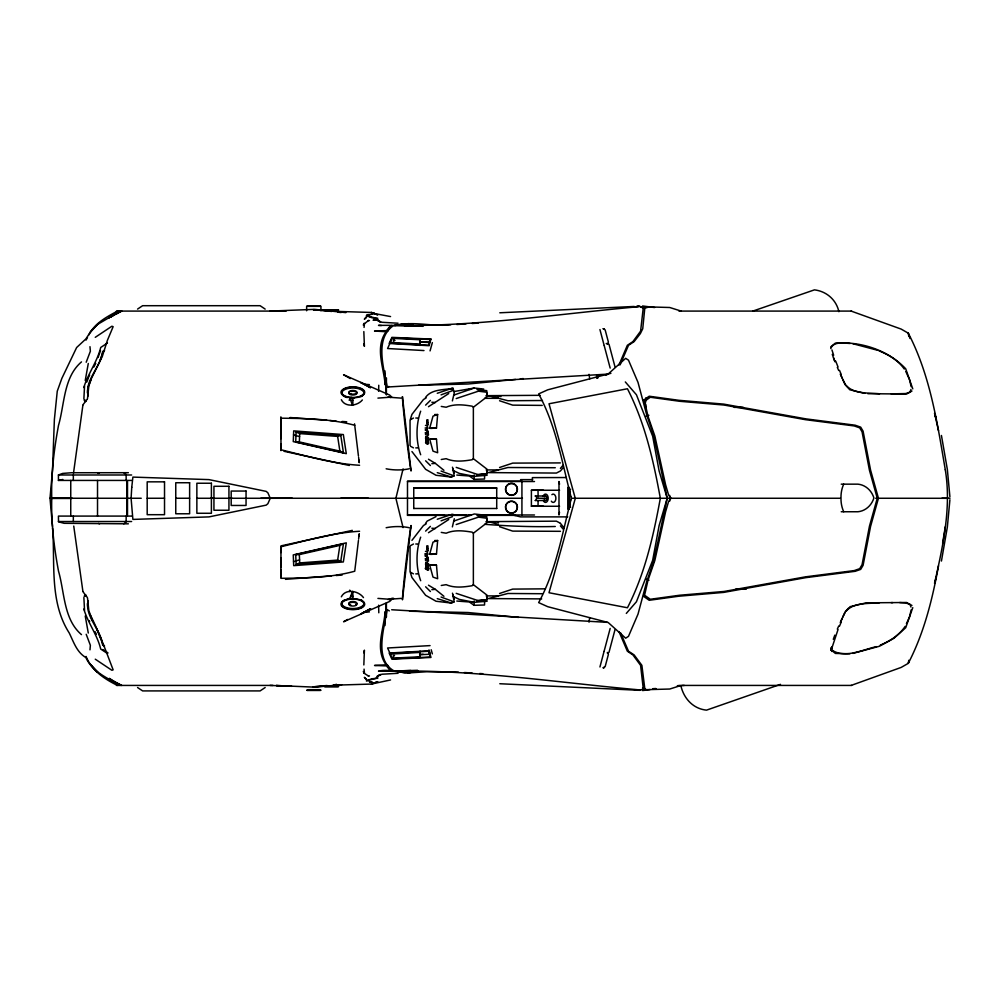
<?xml version="1.0" encoding="UTF-8"?>
<svg xmlns="http://www.w3.org/2000/svg" width="1000" height="1000" viewBox="0 0 1000 1000"><rect width="100%" height="100%" fill="white"/><g stroke="black" fill="none" stroke-linecap="round" stroke-linejoin="round"><path stroke-width="1.5" d="M537.325 506.262L531.4 506.25L531.4 490.275L537.325 490.25M281 552.587L280.975 546.763C306.837 540.45 332.95 532.725 359.588 531.263M280.988 560.887L280.963 567.413M280.988 559.7L280.988 557.8M363.837 331.575L364.412 346.35L363.725 343.7M571.4 498.263C562.163 533.263 556.325 570.225 538.65 602.612L547.762 606.7L608.175 622.513L625.662 638.188L628.488 636.35L638.013 614.138L646.875 581.025L653.763 561.125L667.2 498.263L653.763 435.387L646.875 415.5L638.013 382.388L628.488 360.163L625.662 358.338L608.175 374L547.762 389.812L538.65 393.9C556.325 426.3 562.163 463.25 571.4 498.263L669.7 498.263M386.438 377.925L386.388 394.925L385.35 377.912M427.95 422.4L427.925 419.75M293.538 561.638L293.7 565.638L343.338 561.95L346.3 542.85L293.263 554.913L293.538 561.638L299.575 559.862L299.35 554.587L339.888 545.375L343.438 543.763L340.788 561.15L296.112 564.513L295.712 554.612L343.438 543.763M280.95 569.612L280.875 578.325C305.475 578.013 330.925 577.788 354.725 571.225L358.45 540.475M280.887 416.838L280.988 438.713M456.788 475.062L474.3 476.362L486.763 475.275L486.825 470.538M456.788 601.038L474.3 602.337L486.763 601.263L486.825 596.512M908.787 336.25L908.275 333.175L901.162 329.087L851.15 311.087M484.613 474.688L484.538 479.025L474.05 479.325L474.125 474.988M484.613 600.662L484.538 605L474.05 605.3L474.125 600.975M83.875 597.45L84.537 610.45M293.538 434.85L293.7 430.875L343.338 434.562L346.3 453.663L293.263 441.613L293.538 434.888L299.575 436.662L299.35 441.925L339.888 451.15L343.438 452.75L340.788 435.363L296.112 432L295.712 441.912L343.438 452.75M299.562 436.65L299.688 433.587L296.112 432M538.112 500.925L538.013 506.25L543.513 506.262M596.613 378.025L596.663 375.225L598.525 375.25M597.225 378.038L597.275 375.238M597.85 378.05L597.9 375.238M428.088 424.825L427.812 422.725M428.088 550.8L427.788 548.625M378.625 391.325L378.762 385.25M392.125 338.325L419.787 339.725L420.012 345.462M423.988 350.562L387.587 348.525L392.362 337.825L430.238 339.475L430.163 342.275L419.562 341.812M280.863 576.975L280.988 545.875L352.325 530.375M87.5 398.663L88.825 385.925L91.463 378.363L102.312 356.413L107.362 340.438L113.138 326.688L111.9 326.225L95.262 337.325M521.925 514.987L521.925 481.525M427.038 553.237L427.512 554.45M420.675 411.188C415.838 424.787 415.775 441.138 420.675 454.738M420.675 537.163C415.838 550.763 415.775 567.112 420.675 580.712M385.012 370.938L385.125 384.85C383.95 367.337 374.613 347.775 386.1 331.725L374.538 331.05L386.45 330.6L389.925 326.45L392.425 325.337L378.512 325.375L381.45 325.525M385.438 617.062L386.287 603.138M949.9 499.762L947.35 527.087L941.438 561.05M427.962 545.862L427.95 548.375M427.413 433.95L427.088 432.975L425.337 433.025M427.413 559.925L427.163 558.962L425.337 559M89.975 649.837L90.375 645.3L86.2 634.288M437.65 414.525L433 416.138L429.837 427.663L430.637 428.425L436.488 428.05L437.65 414.525L434.675 414.525M437.65 540.513L433 542.125L429.837 553.65L430.637 554.412L436.488 554.025L437.65 540.513L434.675 540.513M340.788 561.15L337.638 560.1L339.888 545.375M73.487 473.237L82.863 405.375M364.062 327.413L364.45 323.562M486.637 473.7L476.962 474.775L486.637 473.7L487.075 469.225L473.363 458.688L473.363 407.238L472.163 406.188C463.575 404.762 454.363 403.675 446.15 407.238L441.262 406.425M486.637 599.675L476.962 600.75L486.637 599.675L487.075 595.2L473.363 584.663L473.363 533.212L472.163 532.163C463.575 530.737 454.363 529.65 446.15 533.212L441.262 532.4M420.012 651.062L419.787 656.787L392.125 658.188M419.787 656.787L420.238 652.4L390.275 654.125M427.163 432.2L427.612 431M427.163 558.175L427.438 557.112M934.663 582.9C942.875 545.938 951.55 507.688 945.288 469.762M358.612 539.113L359.263 533.787L358.938 536.438M452.375 400.913L454.3 392.75L452.987 388.275C443.875 390.1 431.463 388.963 425.462 397.537M452.375 526.9L454.3 518.737M84.537 386.075L83.875 399.075M589.012 622.175L589.725 617.612M85.237 380.487L88.287 363.488M942.6 543.275L945.288 526.75M410.525 528.475L411.075 525.513L402.438 599.812L402.5 597.525A55.55 2.475 -83.2 0 1 410.513 528.562M363.812 324.25L368.575 320.425M393.475 339.9L393.675 341.163L394.675 340.188M341.337 596.812C345.6 588.237 358.638 590.875 363.475 597.612M938.525 565.8C932.35 599.438 924.112 632.837 908.275 663.35L901.162 667.425L851.15 685.425M87.662 390.1L87.438 393.075M103.875 350.575L102.6 351.6C101.175 366.512 83.95 380.9 88.287 395.838M87.938 388.738L88.488 386.012M559.538 512.312L558.987 514.987L558.987 481.525L559.538 484.2M403.075 527.612L395.887 498.263L403.075 468.9M911.162 609.862L909.5 616.975L906.413 623.675M128.363 523.825L64.125 523.3L58.513 521.812L58.438 516.087L126.838 516.087L126.838 480.425L58.438 480.425L58.438 474.988L62.638 473.425L71.525 472.738L128.363 472.7M363.725 652.812L364.412 650.175L363.837 664.938M599.938 666.975L604.05 651.438M604.175 651.025L610.175 628.425M607.312 652.412L608.4 654.388L605.163 666.6L603.225 667.775L604.388 667.438M614.987 629.725L608.987 652.325L607.487 653.337M430.238 339.475L428.65 345.25L389.95 343.088M430.062 350.9L432.35 342.612M934.513 583.325L936.338 577M671.025 498.263L668.538 494.888L665.6 484.762L654.837 436.012L648.012 416.325L644.575 401.3L650.312 397.25L679.663 401.287L724.087 405.05L805.462 419.675L854.225 425.938L859.7 427.85L862.062 431.825L869.463 470.337L877.262 498.263L869.463 526.175L862.062 564.688L859.7 568.675L854.225 570.588L805.462 576.85L724.087 591.462L679.663 595.237L650.312 599.263L644.575 595.225L648.012 580.188L654.837 560.5L665.6 511.75L668.538 501.637L671.025 498.263L840.1 498.263M643.388 400.312L649.2 396.225L678.838 400.3L723.725 404.113L805.913 418.875L855.175 425.2L860.688 427.137L863.088 431.163L870.562 470.05L878.438 498.263L870.562 526.462L863.088 565.363L860.688 569.388L855.175 571.312L805.913 577.638L723.725 592.4L678.838 596.213L649.2 600.288L643.388 596.2M427.038 427.25L427.512 428.475M908.275 663.35L908.787 660.275M349.375 591.487L349.775 590.15L349.775 591.388M87.438 603.438L87.662 606.425M426.912 420.45L426.875 422.038M426.912 546.425L426.875 548.025M830.75 348.55C833.487 341.1 843.95 343.15 850.163 343.488M908.425 662.987L909.237 660.688M99.913 360.625L103.088 351.675L104.562 350.588M349.775 598.888L352.863 598.713A11.887 5.475 0 0 1 363.625 606.487A11.887 5.475 0 0 1 343.75 607.688A11.887 5.475 0 0 1 349.775 598.888L352.388 591.487M912.788 607.65L905.713 627.725L893.875 638.325L879.45 646.25L852.837 653.4M98.062 357.475L100.5 350.6M833.288 639.325L834.812 635.125M83.812 387.537C88 373.512 97.263 361.775 100.712 347.475L107.438 343.013M86.812 382.038L88.475 377.7M88.987 384.738L90.95 379.625M910.975 389.45L909.925 392.175L905.688 393.55L891.175 393.888M428.162 433.725L427.713 434.862M838.037 629.513L831.1 650.425L831.85 646.812L831.35 649.688C844.3 659.038 862.487 649.8 876.375 646.625M839.488 626.175L841.263 621.987M619 364.888L627.35 345.3L632.9 341.613L640.588 331.163L643.375 306.825L642.513 308.337M620.075 364.888L628.513 345.3L634.125 341.613L640.362 333.587L642.738 328.762L644.887 307.2L644.2 308.387L639.538 306.188L634.637 306.863M88.875 376.8L89.65 375.037M840.337 622.55L845.1 611.85L848.875 607.75M840.525 622.075L842.163 618.413M86.2 362.238L90.375 351.225L89.975 346.675M837.312 629.125L838.737 626M363.3 325.075L364.05 323.325M842.712 617.2L845.088 612.55M93.863 367L95.763 363.325M387.5 331.488L389.613 327.5M86.062 340.075L87.487 337.475M88.912 334.875C94.625 323.225 106.562 316.975 117.513 311.087M84.938 596.413L85.45 595.575M87.112 399.325L82.8 405.012M110.625 317.288L119.162 311.087L109.325 317.6L120.262 311.087L97.062 324.712L90.225 332.275L85.85 338.963L76.638 347.525L61.863 378.363L57.263 391.175L54.375 419.562L52.525 470.05L50 498.263L52.525 526.462M88.287 600.688C83.95 615.612 101.175 630 102.6 644.912L103.875 645.95M425.462 523.513L427.163 521.1L436.012 516.638M365.325 318.425L364.338 319.163L365.962 317.55M845.875 611.462C853.775 602.038 868.475 603.938 879.525 602.725M84.2 596.225L85.075 595.1M85.013 596.138L85.887 595M425.988 567.725C425.575 570.05 429.375 570.325 427.537 567.837M411.938 540.363L423.475 525.5L426.112 523.938M905.188 626.362C899.212 635.125 890.037 641.2 880.3 645.088M367.062 316.125L365.387 318.163L366.6 316.988M428.162 559.7L427.625 560.887M560.413 468.387L563.125 465.138M563.375 467.463L560.45 470.962L556.413 473.062L488.338 472.6L507.9 467.512L555.275 467.725M427.413 425.8L427.425 427.212M427.413 551.775L427.425 553.2M626.312 613.413L636.438 601.75L652.675 560.3L659.125 525.525L667.2 498.263L659.125 470.988L652.675 436.225L636.438 394.775L625.312 381.938M362.362 399.975C357.438 406.05 345.163 407.7 341.337 399.712M90.225 332.275L97.762 324.15M642.425 689.375L644.2 688.138L644.887 689.325L641.888 665.35L634.125 654.912L628.513 651.213L620.625 632.913M98.088 473.425L99.562 472.7M425.625 405.138L430.412 400.387M425.625 531.112L430.412 526.375M392.95 598.288L389.663 601.45L343.587 621.763L347.612 619.462M473.363 458.688L472.163 459.738C463.575 461.163 454.363 462.25 446.15 458.688L441.262 459.5M473.363 584.663L472.163 585.725C463.575 587.137 454.363 588.225 446.15 584.663L441.262 585.475M830.763 346.9L835.4 343.088C860.85 341.275 887.962 349.95 905.713 368.787L912.788 388.875M427.45 563.05L427.5 564.275M368.212 675.85L369.45 675.95M428.475 406.712L448.738 393.55M428.475 532.688L448.738 519.525M378.387 676.4L375.575 678.45L366.337 680.85M473.363 407.238L487.075 396.7L486.637 392.225L478.425 391.175L456.2 398.55M473.363 533.212L487.075 522.688L486.637 518.212L478.425 517.15L456.2 524.525M607.312 344.113L608.4 342.125L605.163 329.925L603.225 328.75L604.388 329.075M389.363 610.9L387.1 609.6C384.475 627.888 373.575 659.525 394.05 670.913L417.713 670.525L394.05 670.913M137.562 309.088L142.625 305.7L260.1 305.7L265.163 309.088M265.163 687.525L260.1 690.913L142.625 690.913L137.562 687.525M368.212 320.662L369.45 320.575M81.475 361.9C63.487 377.262 64.675 404.1 58.5 425.412C54.025 449.487 51.062 473.925 51.75 498.45L71.9 498.45M377.45 676.338L380.462 674.463L377.038 676.325M389.487 599.75L391.9 598.288M427.4 430.1L425.337 430.288M426.112 397.962L423.475 399.525L411.938 414.387L410.05 420.312L410.05 445.613M911.95 391.05L906.575 394.038L867.825 393.7M410.763 419.525L413.462 418.05M410.763 545.5L413.462 544.025M638.587 306.712C557.125 313.988 475.775 326.8 393.775 325.425C374.113 338.4 384.012 367.962 387.1 386.925L389.087 386.488M452.837 468.7L454.175 475.8L451.463 477.088L436.012 475.262L425.637 469.325L411.938 451.538M452.837 594.675L454.175 601.788L451.463 603.075L436.012 601.237L425.637 595.3L411.938 577.513L410.05 571.587L410.05 546.3M641.9 689.613L639.538 690.337L634.637 689.663M427.975 432.7L425.375 432.762M427.975 558.688L425.375 558.737M453.975 395.025L474.3 388.013L483.725 389.062M453.975 521L474.3 513.987L483.725 515.05M296.112 564.513L299.688 562.925L337.638 560.1M378.925 675.537L381.925 674.237L398.075 673.288M441.062 394.862L452.512 390.65L451.463 388.537L437.275 393.288M441.062 520.837L452.512 516.625L451.463 514.525L437.275 519.263M635.862 306.863L637.612 306.175M681.162 685.425L669.737 689.025L646 689.688M425.475 425.425L427.463 425.4M425.475 551.4L427.463 551.375M366.863 680.725L371.838 678.775L377.812 678.263M780.5 684.362L706.525 710.138C693.162 708.825 683.775 698.5 680.863 685.7M752.938 311.05L814.438 289.862C826.488 291.312 836.237 299.7 838.9 311.712M299.688 433.587L337.638 436.413L340.788 435.363M499.562 467.5L512.7 463.113L560.438 462.912M499.562 593.475L512.7 589.1L545.325 588.837M425.487 555.6L425.5 554.712M409.275 468.787C401.863 470.35 393.575 470.3 386.15 468.787M646 416.175L648.875 415.3M369.012 315.075L372.85 313.95L370.763 314.325M386.15 527.725C393.575 526.213 401.863 526.163 409.275 527.725M542.475 593.725L507.9 593.488L488.338 598.575L541.675 598.9M393.462 339.975L394.762 340.412M608.175 374L610.925 373.288M377.925 398.113L389.4 397.262L401.062 398.113M452.987 476.087L454.175 475.8M452.987 602.075L454.175 601.788M453.875 391.575L474.3 388.013M401.062 598.4L389.4 599.263L377.925 598.4M849.825 606.725L866.275 602.837L892.763 602.612M606.225 343.475L608.987 344.188L614.987 366.8M638.275 690.337L639.862 689.975M58.438 480.425L62.825 479.462M394.162 325.6L403.475 323.75L411.962 324.575M350.538 596.175L352.863 596.188M395.475 325.525C413.575 320.75 432.375 326.962 450.775 324.787M387.95 599.525L393.65 598.425M390.562 679.95L371.425 684.062L337.725 685.088M451.463 388.537L452.987 388.275M451.463 514.525L452.987 514.263M410.887 670.5L395.475 670.987L404.562 672.763L410.887 672.513M409.862 672.513C399.387 673.512 389.162 668.512 378.512 671.137L392.425 671.175L389.925 670.062L386.45 665.913L374.538 665.462L386.1 664.8C374.613 648.75 383.95 629.175 385.125 611.675L385.012 625.575M336.625 684.562L333.7 684.975L336.688 684.575M393.688 655.425L394.538 655.562M642.55 690.562L650.037 689.575M653.037 689.188L656.038 688.8M333.325 684.925L336.388 684.538M515.6 379.45L468.038 384L418.65 385.238M520.225 378.913L523.3 378.562M642.513 688.175L643.375 689.688L640.588 665.35L632.9 654.912L627.35 651.213L619 631.638M123.763 523.825L126.112 522.1L126.175 516.087M328.2 686.137L341.712 684.75M336.887 685.188L314.6 687.15L276.337 685.512M327.125 685.512L313.188 686.838L325.975 685.987M366.775 314.788L369.712 314.513M431.838 463.688L435.337 463.375L443.925 470.3M431.838 589.675L435.337 589.35L443.925 596.287M603.237 667.763L604 667.7M679.887 685.525L677.337 685.738L684.275 685.425M285.487 579.338L331.413 575.862M336 575.525L342.125 575.062M456.838 324.5L466 323.9M472.113 323.5L478.212 323.1M363.925 612.25L369.387 611.9M408.025 672.938L426.987 671.737L458.363 672.125M388.113 386.975L607.312 374.162M642.725 689.275L645.65 689.112M652.938 688.688L655.863 688.525M430.062 645.612L387.587 647.987L390.513 654.412M499.812 312.787L634.275 306.462M420.125 654.438L423.188 654.3M419.562 654.712L430.163 654.25L430.238 657.05L392.362 658.7L389.95 653.425L428.65 651.263L430.238 657.05M270.025 311.087L314.6 309.363L345.887 312.625M352.762 400.325L349.062 400.075M425.112 428.025L426.887 427.863M425.337 429.625L427.1 429.575M426.238 432.287L427.7 432.088M426.75 435.087L428.5 435.037L428.225 432.962M425.712 436.712L428.113 437.512M425.7 437.113L427.45 437.062L427.5 438.3M426.587 437.2L428.587 437.587M425.85 438.45L427.7 438.475M427.525 438.725L425.763 438.775L425.487 437.95M426.112 438.938L428.512 438.875M427.575 439.562C424.3 438.025 426.112 443.062 428.162 441.425M426.1 439.688L428.15 439.738M426.112 440.25L427.875 440.2M426.312 440.312L428.162 440.25M427.738 441.7C422.962 440.788 429.325 446.138 427.638 442.325M427.512 441.825C422.2 441.3 429.712 446.8 428.038 442.475M428.025 442.4L426.512 442.587M427.2 443.125L428.95 443.075M425.125 553.9L427.05 553.9L425.112 554M425.337 555.6L427.1 555.55M425.462 556.175L427.225 556.125L425.337 556.263M426.238 558.275L427.987 558.225L427.337 557.837M426.75 561.062L428.5 561.013L428.225 558.95M425.712 562.688L428.113 563.488M425.7 563.1L428.663 563.837M425.85 564.425L427.7 564.45M428.512 564.85L425.763 564.763L425.487 563.925M427.887 565.612C424.325 563.612 425.887 569.038 428.162 567.413M426.362 565.8L428.15 565.712M426.112 566.225L428.162 566.225M427.2 569.1L428.95 569.05M428.738 568.475C418.913 566.6 433.688 572.975 426.512 568.575M891.175 602.625L906.575 602.487L911.95 605.462M393.775 671.1C475.775 669.712 557.125 682.537 638.587 689.812M415.775 447.9L418.088 447.887M560.438 531.312L512.7 531.112L499.562 526.725M295.712 554.612L299.35 554.587M415.775 573.875L418.088 573.862M543.513 490.25L538.013 490.275L538.138 496.925M540.125 395.325L488.338 395.65L507.9 400.737L542.475 400.513M486.15 469.938L498.088 469.925M566.3 477.537L532.388 477.625L532.388 480.225M395.887 498.263L196.863 498.275M486.15 595.913L498.088 595.9M307.075 306.062L320.5 306.062M324.812 309.775L338.237 309.775M324.387 310.062L338.675 310.062M286.188 311.087L116.487 311.087L116.487 314.188M678.975 311.087L851.575 311.087M468.8 389.35L470.588 389.35M478.975 389.35L480.775 389.35M485.863 395.825L498.212 395.825L500.913 396.625M734.2 407.362L743.263 407.362M428.862 428.05L436.488 428.05M428.862 439.225L436.488 439.225L437.65 452.75L433 451.138L429.837 439.613L430.637 438.85L436.488 439.225M58.438 474.988L131.625 474.988M520.562 479.625L532.6 479.625M131.6 480.425L127.5 480.425L127.5 516.087L131.6 516.087M521.925 481.15L407.488 481.15L407.488 515.363L444.6 515.363M407.488 481.525L534.5 481.525M841.237 484.162L857.938 484.162A20.45 18.562 -90 0 1 873.913 497.962A20.45 18.562 -90 0 1 857.938 511.75L841.237 511.75M413.75 508.55L413.75 487.962L496.712 487.962L496.712 508.55M413.75 488.038L496.712 488.038M570.662 489.263L569.875 489.263L569.888 496.45L570.675 496.45M531.4 490.275L559.575 490.25M535.112 496L545.425 496M71.9 498.062L51.75 498.062C51.062 522.587 54.025 547.025 58.5 571.1C64.675 592.413 63.487 619.263 81.475 634.625M211.137 498.237L214.112 498.237M228.95 498.237L231.925 498.237M260.812 498.288L292.337 498.237M340.775 498.25L368.5 498.25M413.75 498.188L496.712 498.188M941.938 498.263L947.975 498.288L878.438 498.263M70.75 498.263L141.237 498.263M147.188 498.275L164.525 498.25M175.763 498.263L189.625 498.25M396.25 498.263L522.45 498.263M536.562 498.263L546.875 498.263M875.725 498.263L877.262 498.263M947.25 498.263L950 498.263M570.675 500.062L569.888 500.062L569.875 507.25L570.662 507.25M535.112 500.513L545.425 500.513M531.4 506.25L559.575 506.262M413.75 508.475L496.712 508.475M407.488 514.987L470.9 514.987M478.625 514.987L534.5 514.987M453.888 515.363L466.25 515.363M468.8 515.325L470.588 515.325M478.975 515.325L480.775 515.325M484.812 515.363L515.737 515.363M567.75 516.888L520.562 516.888L512.675 514.987M58.438 521.525L131.625 521.525M485.863 521.8L498.212 521.8L498.488 522.788M428.862 554.025L436.488 554.025M428.862 565.212L436.488 565.212L437.65 578.725L433 577.112L429.837 565.588L430.637 564.825L436.488 565.212M735.713 589.15L746.287 589.15M116.487 685.425L272.987 685.425M682.125 685.425L851.575 685.425M324.387 686.45L338.675 686.45M324.812 686.737L338.237 686.737M307.762 689.675L319.812 689.675M306.637 690.175L320.938 690.175M307.075 690.462L320.5 690.462M484.663 398.312L498.088 398.325M484.663 524.288C508.1 526.1 531.525 527.087 555.275 526.5M415.775 418.025L418.088 418.038M415.775 544L418.088 544.012M409.55 611.225L468.038 612.525L518.688 617.425M376.65 320.188L373.075 320.163L377.038 320.188L380.462 322.05L377.45 320.175M423.162 326.3L404.725 325.825M295.712 441.912L299.35 441.925M602.212 374.963L603.475 374.975M605.638 374.938L606.862 374.95M599.263 375.15L600.85 375.188M404.375 325.712L417.713 325.988L393.775 325.425M849.912 653.763L835.4 653.438L830.763 649.613M359.588 465.262C332.95 463.787 306.837 456.075 280.975 449.762L281 443.938M646 306.825L669.737 307.5L681.162 311.087M389.688 325.812L392.312 325.9M542.2 405.4L512.7 405.138L499.562 400.75M634.275 690.05L499.812 683.737M270.025 685.425L291.712 686.287L276.325 685.5M420.125 342.088L429.288 342.488M391.688 609.75L607.312 622.35M879.525 393.787C868.475 392.587 853.775 394.475 845.875 385.062M476.962 474.775L486.763 475.275M476.962 600.75L486.763 601.263M390.275 342.388L420.238 344.125L419.787 339.725M337.725 311.425L371.425 312.462L377.775 314.887L373.713 313.412L390.562 316.562M398.075 323.237L381.925 322.275L378.925 320.988M349.775 397.625L352.863 397.812A11.887 5.475 0 0 0 363.625 390.025A11.887 5.475 0 0 0 343.75 388.825A11.887 5.475 0 0 0 349.775 397.625L352.388 405.037M363.925 384.263L369.387 384.613M464.475 672.525L472.113 673.012M479.75 673.512L482.8 673.713M325.975 310.538L313.188 309.688L331.775 311.45M899.675 602.55L905.688 602.962L909.925 604.35L910.975 607.075M290.075 417.525L326.812 420.3M329.875 420.538L336 421M342.125 421.463L346.725 421.8M603.237 328.75L604 328.812M377.812 318.263L371.838 317.738L366.863 315.8M431.838 402.238L435.337 402.55M431.838 528.212L435.337 528.538M476.962 389.6L486.763 390.65L486.825 395.387M476.962 515.575L486.763 516.625L486.825 521.362M123.763 472.7L126.112 474.425L126.175 480.425M337.912 312.175L341.163 312.525M426.85 419.9L427.4 421.662M426.85 545.887L427.4 547.638M99.562 523.825L98.513 523.462M642.55 305.963L654.538 307.525M426.312 566.287L427.15 566.675M408.025 323.587L412.962 324.575M428.2 432.337L427.525 430.5M428.2 558.325L427.525 556.487M369.712 682.013L372.85 682.562L369.012 681.45M387.95 396.987L390.8 397.537M474.3 476.362L459.412 473.438L452.625 470.275M474.3 602.337L459.412 599.412L452.625 596.25M284.025 451.3L349.288 465.475M852.875 343.713L877.75 350.312M638.275 306.188L639.862 306.55M864.775 393.325L849.825 389.787L845.1 384.675L840.337 373.975M427.125 440.688L426.388 440.337M393.688 656.675L393.025 656M498.088 524.3L488.338 521.625L556.413 521.163L560.45 523.275M478.425 474.75L456.2 467.375M478.425 600.725L456.2 593.35M354.725 425.3C330.925 418.725 305.475 418.5 280.875 418.188L280.95 426.912M366.337 315.675L375.575 318.062L378.387 320.112M351.125 397.325L353.913 398.288M641.425 307.25L640.612 306.9M426.688 422.663L427.312 424.35M426.688 548.65L427.312 550.325M437.275 472.65L451.463 477.088L452.512 475.275L441.062 471.062M437.275 598.625L451.463 603.075L452.512 601.263L441.062 597.038M646.125 579.113L648.975 580.225M427.262 422.912L427.65 424.55M427.262 548.888L427.713 550.562M635.862 689.663L637.612 690.35M879.025 350.875C888.713 354.738 898.213 360.35 904.287 369.05M410.763 446.4L413.462 447.875M410.763 572.375L413.462 573.862M117.513 685.425C104.425 679.087 91.7 670.438 86.062 656.45M350.3 378.587L343.587 374.762L389.663 395.075L391.85 397.175M428.475 459.212L435.337 463.375M428.475 585.188L435.337 589.35M364.125 673.238L368.575 676.087M102.788 649.525L108 652.925M107.438 653.5L100.712 649.05C97.287 634.725 87.938 623.038 83.812 608.987M95.262 659.188L111.9 670.288L113.138 669.837C105.925 651.05 99.175 632.275 89.963 614.338M470.037 476.463L474.05 479.325M470.037 602.45L474.05 605.3M109.412 678.35L120.262 685.425C107.375 678 92.513 671.988 85.85 657.562C76.612 652.013 73.7 642.025 69.237 632.987C49.2 601.788 55.237 563.05 52.575 527.962M104.562 645.938L103.088 644.837L96.875 629.188M365.325 678.1L364.338 677.35L365.962 678.975M82.8 591.5L87.112 597.188M365.387 678.35L366.6 679.538M425.625 460.788L430.412 465.538M425.625 586.775L430.412 591.512M91.062 665.15L97.762 672.362L90.225 664.237M425.712 434.825L425.45 434.15M425.712 560.8L425.45 560.138M560.425 523.475L564.212 527.9M560.413 525.85L563.125 529.087M85.013 400.375L85.887 401.512M84.2 400.288L85.075 401.425M84.938 400.1L85.45 400.95M95 631.6L96.412 634.25M387.5 665.025L389.613 669.025M842.712 379.325L845.088 383.975M363.3 671.438L363.975 673.037M905.8 371.5L909.5 379.55L911.162 386.662M837.312 367.388L838.737 370.513M840.525 374.45L842.163 378.1M89.262 620.612L89.65 621.487M908.275 333.175C930.337 375.5 937.337 423.25 945.288 469.762M92.425 620.538L88.825 610.588L87.5 597.85M839.488 370.35L841.263 374.538M838.037 367.013L835.713 361.125M833.512 357.8L834.975 361.75M832.262 354.387L834.812 361.4M908.425 333.525L909.938 338.462M830.75 647.975L831.9 651.488M831.938 349.913L833.662 355.262M452.463 467.2L454.3 473.175M452.463 593.188L454.3 599.15M934.663 413.612L938.525 430.712M934.513 413.188L936.338 419.525L935.125 415.288M431.2 649.762L432.35 653.9M428.975 649.912L430.163 654.25M498.212 395.825L498.488 396.812M599.938 329.55L604.05 345.087M604.175 345.5L610.175 368.1M339.888 451.15L337.638 436.413M941.438 435.475L947.35 469.438L949.9 496.75M88.287 633.038L85.237 616.025M363.812 672.275L363.975 673.138M589.012 374.35L589.725 378.9M73.75 526.075L82.863 591.15M299.688 562.925L299.562 559.875M358.938 460.087L359.263 462.7L358.612 457.4M358.45 456.05L354.55 423.837M364.062 669.112L364.45 672.962M378.625 605.188L378.8 612.788M280.95 428.263L280.988 450.637M386.388 603.138L386.438 617.05M669.7 495.375L669.7 501.15M645.725 397.975L645.725 402.05M645.725 404.188L645.725 408.963M352.863 397.812L352.863 405.025M352.863 591.5L352.863 598.713M320.938 310.763L320.938 306.35L306.637 306.35L306.637 310.763M97.525 480.425L97.525 516.087M73.325 474.988L73.325 480.425M73.325 516.087L73.325 521.525M70.75 480.425L70.75 516.087M843.7 484.162A28.938 26.263 -90 0 0 841 497.962A28.938 26.263 90 0 0 843.7 511.75M543.212 496.188A4.138 2.662 -90 0 1 547.238 495.087A4.138 2.662 -90 0 1 547.238 501.425A4.138 2.662 -90 0 1 543.212 500.325M544.388 496.662A2.263 1.45 -90 0 1 546.45 496.662A2.263 1.45 -90 0 1 546.45 499.85A2.263 1.45 -90 0 1 544.388 499.85M535.487 496.075A2.263 1.45 -90 0 1 536.138 496.662M536.512 497.675A2.263 1.45 -90 0 1 536.512 498.837M536.375 499.387A2.263 1.45 -90 0 1 535.487 500.438M551.888 494.675A4.138 2.662 -90 0 1 555.4 495.887A4.138 2.662 -90 0 1 554.925 501.425A4.138 2.662 -90 0 1 551.325 501.188M363.638 602.075A11.162 5.138 0 0 1 349.963 608.362A11.162 5.138 0 0 1 344.963 599.763M347.275 598.95A11.162 5.138 0 0 1 352.863 598.263M360.75 599.763A11.162 5.138 0 0 1 362.525 600.825M350.812 605.025A4.088 1.887 0 0 1 349.513 602.325A4.088 1.887 0 0 1 355.487 601.962A4.088 1.887 0 0 1 355.75 604.725M342.075 394.45A11.162 5.138 0 0 1 355.75 388.162A11.162 5.138 0 0 1 360.75 396.75M352.863 398.25A11.162 5.138 0 0 1 349.963 398.075M347.275 397.562A11.162 5.138 0 0 1 343.188 395.688M355.75 391.788A4.088 1.887 0 0 1 355.988 394.325A4.088 1.887 0 0 1 350.513 394.663A4.088 1.887 0 0 1 349.312 392.175M350.812 391.488A4.088 1.887 0 0 1 352.863 391.238M353.913 391.3A4.088 1.887 0 0 1 354.9 391.488M569.3 498.263L569.288 509.062L567.788 509.062L567.788 487.463L569.288 487.463L569.3 498.263M131.762 487.287L131.088 498.288L132.887 519.412L208.962 516.9L266.2 505.125L267.9 503.675L270.25 498.275L267.9 492.837L266.2 491.388L208.962 479.613L132.887 477.1L131.762 487.287M575.288 498.4L549.012 592.737L627.45 607.762C645.062 573.413 653.425 535.887 660.337 498.263C653.425 460.625 645.062 423.1 627.45 388.762L549.012 403.775L575.288 498.4M402.438 396.7L402.5 398.988A55.55 2.475 83.2 0 0 410.513 467.95L411.075 471L402.438 396.7M430.975 339.062L429.137 345.712L389.137 343.475L391.925 337.362L430.975 339.062M370.513 608.737L360.625 614.038L370.513 608.737M121.662 311.087L108.963 317.6L121.662 311.087M374.812 682.738L373.675 683.2L377.775 681.625L371.425 684.062L374.812 682.738M429.137 650.8L389.137 653.037L391.925 659.15L430.975 657.45L429.137 650.8M51.262 498.237L50 498.263L51.262 498.288M164.525 481.838L147.188 481.838L147.188 514.688L164.525 514.688L164.525 481.838M189.625 482.738L175.763 482.738L175.763 513.775L189.625 513.775L189.625 482.738M211.4 483.237L196.863 483.237L196.863 513.275L211.4 513.275L211.4 483.237M228.938 486.287L213.938 486.287L213.938 510.238L228.938 510.238L228.938 486.287M246.05 491.05L231.188 491.05L231.188 505.462L246.05 505.462L246.05 491.05M647.1 307.5L642.725 307.25L647.075 307.538M373.675 313.325L371.425 312.462L374.812 313.775L373.675 313.325M121.662 685.425L108.875 678.913L121.662 685.425M367.85 386.175L360.625 382.475L370.513 387.775L367.85 386.175M507.262 493.625A5.938 5.938 0 0 0 517.212 490.962A5.938 5.938 0 0 0 509.925 483.675A5.938 5.938 0 0 0 507.262 493.625M508.488 494.4A5.938 5.938 0 0 0 517.413 489.25A5.938 5.938 0 0 0 508.488 484.113A5.938 5.938 0 0 0 508.488 494.4M507.262 511.3A5.938 5.938 0 0 0 517.212 508.638A5.938 5.938 0 0 0 509.925 501.362A5.938 5.938 0 0 0 507.262 511.3M508.488 512.413A5.938 5.938 0 0 0 517.413 507.262A5.938 5.938 0 0 0 508.488 502.113A5.938 5.938 0 0 0 508.488 512.413M344.963 607.812A11.162 5.138 0 0 0 363.638 605.5A11.162 5.138 0 0 0 349.963 599.212A11.162 5.138 0 0 0 344.963 607.812M349.963 605.513A4.088 1.887 0 0 0 356.8 604.663A4.088 1.887 0 0 0 351.8 602.362A4.088 1.887 0 0 0 349.963 605.513M347.275 396.788A11.162 5.138 0 0 0 364.025 392.337A11.162 5.138 0 0 0 347.275 387.887A11.162 5.138 0 0 0 347.275 396.788M350.812 393.975A4.088 1.887 0 0 0 356.95 392.337A4.088 1.887 0 0 0 350.812 390.712A4.088 1.887 0 0 0 350.812 393.975"/></g></svg>
